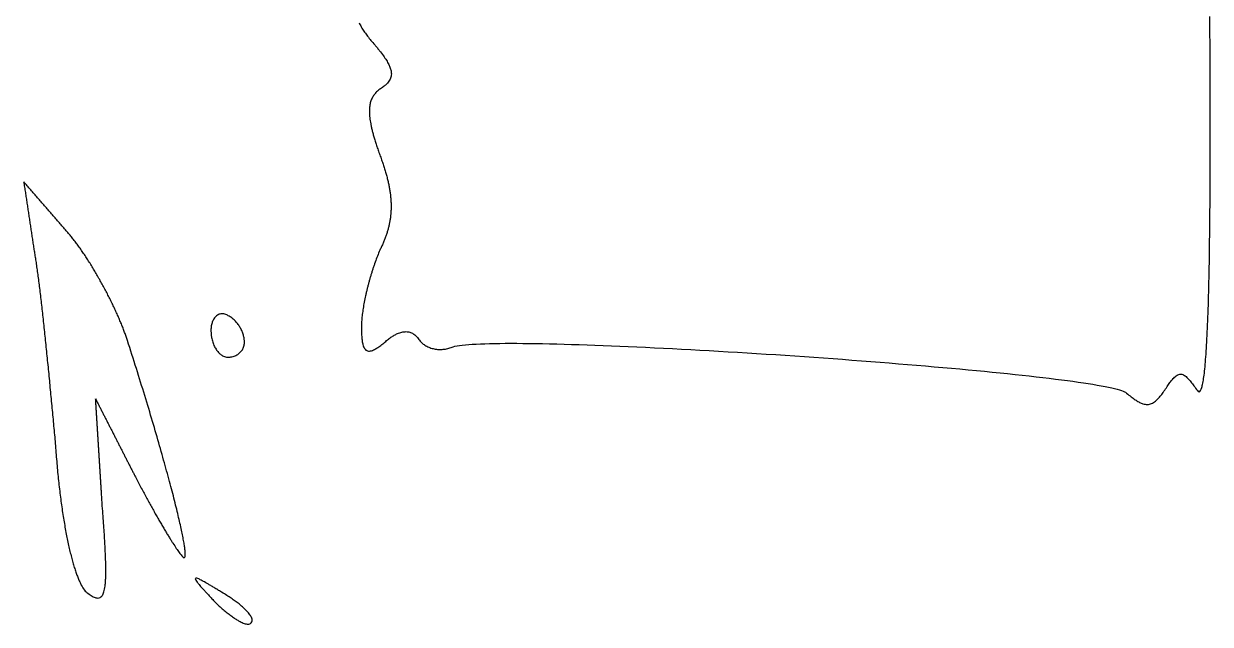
# Model space of a CAD drawing. Header units: metres. Extents: x 11 to 1970, y 60 to 2209.
# Drawn here: x 1258 to 1968, y 1490 to 1849 of the extents above; entities that cross this region are included whole.
import ezdxf

# ---------------------------------------------------------------- set-up
doc = ezdxf.new("R2010")
doc.units = ezdxf.units.M

msp = doc.modelspace()

# ---------------------------------------------------------------- linework, layer by layer
msp.add_lwpolyline([(1458.591795, 1849.960091), (1458.906065, 1849.364217), (1459.234375, 1848.763375), (1459.576485, 1848.158093), (1459.932155, 1847.548899), (1460.301145, 1846.936321), (1460.683215, 1846.320887), (1461.078125, 1845.703125), (1461.485635, 1845.083563), (1461.905505, 1844.462729), (1462.337495, 1843.841151), (1462.781365, 1843.219357), (1463.236875, 1842.597875), (1463.703785, 1841.977233), (1464.181855, 1841.357959), (1464.670845, 1840.740581), (1465.170515, 1840.125627), (1465.680625, 1839.513625), (1466.200935, 1838.905103), (1466.731205, 1838.300589), (1467.386402, 1837.552691), (1467.765616, 1837.110728), (1468.137654, 1836.674057), (1468.502528, 1836.242624), (1468.86025, 1835.816375), (1469.210832, 1835.395256), (1469.554286, 1834.979213), (1469.890624, 1834.568192), (1470.219858, 1834.162139), (1470.542, 1833.761), (1470.857062, 1833.364721), (1471.465994, 1832.586527), (1472.04675, 1831.827125), (1472.599426, 1831.086083), (1473.124118, 1830.362969), (1473.620922, 1829.657351), (1474.089934, 1828.968797), (1474.53125, 1828.296875), (1474.944966, 1827.641153), (1475.331178, 1827.001199), (1475.689982, 1826.376581), (1476.021474, 1825.766867), (1476.32575, 1825.171625), (1476.602906, 1824.590423), (1476.853038, 1824.022829), (1477.076242, 1823.468411), (1477.272614, 1822.926737), (1477.44225, 1822.397375), (1477.585246, 1821.879893), (1477.701698, 1821.373859), (1477.791702, 1820.878841), (1477.877328, 1820.156024), (1477.903986, 1819.455563), (1477.872, 1818.776), (1477.781694, 1818.115877), (1477.633392, 1817.473736), (1477.427418, 1816.848119), (1477.164096, 1816.237568), (1476.84375, 1815.640625), (1476.466704, 1815.055832), (1476.033282, 1814.481731), (1475.543808, 1813.916864), (1475.186512, 1813.544696), (1474.804544, 1813.175552), (1474.398, 1812.809), (1473.966976, 1812.444608), (1473.511568, 1812.081944), (1473.031872, 1811.720576), (1472.527984, 1811.360072), (1472, 1811), (1471.469616, 1810.636296), (1470.958528, 1810.264768), (1470.466832, 1809.884792), (1469.994624, 1809.495744), (1469.542, 1809.097), (1469.109056, 1808.687936), (1468.695888, 1808.267928), (1468.302592, 1807.836352), (1467.929264, 1807.392584), (1467.576, 1806.936), (1467.242896, 1806.465976), (1466.930048, 1805.981888), (1466.637552, 1805.483112), (1466.365504, 1804.969024), (1466.114, 1804.439), (1465.883136, 1803.892416), (1465.673008, 1803.328648), (1465.483712, 1802.747072), (1465.315344, 1802.147064), (1465.168, 1801.528), (1465.041776, 1800.889256), (1464.936768, 1800.230208), (1464.853072, 1799.550232), (1464.790784, 1798.848704), (1464.75, 1798.125), (1464.730816, 1797.378496), (1464.733328, 1796.608568), (1464.757632, 1795.814592), (1464.803824, 1794.995944), (1464.872, 1794.152), (1464.962256, 1793.282136), (1465.074688, 1792.385728), (1465.209392, 1791.462152), (1465.366464, 1790.510784), (1465.546, 1789.531), (1465.644222, 1789.030257), (1465.748096, 1788.522176), (1465.857634, 1788.006679), (1465.972848, 1787.483688), (1466.09375, 1786.953125), (1466.220352, 1786.414912), (1466.352666, 1785.868971), (1466.490704, 1785.315224), (1466.634478, 1784.753593), (1466.784, 1784.184), (1466.939282, 1783.606367), (1467.100336, 1783.020616), (1467.267174, 1782.426669), (1467.439808, 1781.824448), (1467.61825, 1781.213875), (1467.802512, 1780.594872), (1467.992606, 1779.967361), (1468.188544, 1779.331264), (1468.390338, 1778.686503), (1468.598, 1778.033), (1468.811542, 1777.370677), (1469.030976, 1776.699456), (1469.256314, 1776.019259), (1469.487568, 1775.330008), (1469.72475, 1774.631625), (1469.967872, 1773.924032), (1470.216946, 1773.207151), (1470.471984, 1772.480904), (1470.732998, 1771.745213), (1471, 1771), (1471.2673, 1770.282688), (1471.5292, 1769.570704), (1471.7857, 1768.863976), (1472.0368, 1768.162432), (1472.2825, 1767.466), (1472.5228, 1766.774608), (1472.7577, 1766.088184), (1472.9872, 1765.406656), (1473.2113, 1764.729952), (1473.43, 1764.058), (1473.6433, 1763.390728), (1473.8512, 1762.728064), (1474.0537, 1762.069936), (1474.2508, 1761.416272), (1474.4425, 1760.767), (1474.6288, 1760.122048), (1474.8097, 1759.481344), (1474.9852, 1758.844816), (1475.1553, 1758.212392), (1475.32, 1757.584), (1475.4793, 1756.959568), (1475.6332, 1756.339024), (1475.7817, 1755.722296), (1475.9248, 1755.109312), (1476.0625, 1754.5), (1476.1948, 1753.894288), (1476.3217, 1753.292104), (1476.4432, 1752.693376), (1476.5593, 1752.098032), (1476.67, 1751.506), (1476.7753, 1750.917208), (1476.8752, 1750.331584), (1476.9697, 1749.749056), (1477.0588, 1749.169552), (1477.1425, 1748.593), (1477.2208, 1748.019328), (1477.2937, 1747.448464), (1477.3612, 1746.880336), (1477.4233, 1746.314872), (1477.48, 1745.752), (1477.5313, 1745.191648), (1477.5772, 1744.633744), (1477.6177, 1744.078216), (1477.6528, 1743.524992), (1477.6825, 1742.974), (1477.7068, 1742.425168), (1477.7257, 1741.878424), (1477.7392, 1741.333696), (1477.7473, 1740.790912), (1477.75, 1740.25), (1477.7473, 1739.710888), (1477.7392, 1739.173504), (1477.7257, 1738.637776), (1477.7068, 1738.103632), (1477.6825, 1737.571), (1477.6528, 1737.039808), (1477.6177, 1736.509984), (1477.5772, 1735.981456), (1477.5313, 1735.454152), (1477.48, 1734.928), (1477.4233, 1734.402928), (1477.3612, 1733.878864), (1477.2937, 1733.355736), (1477.2208, 1732.833472), (1477.1425, 1732.312), (1477.0588, 1731.791248), (1476.9697, 1731.271144), (1476.8752, 1730.751616), (1476.7753, 1730.232592), (1476.67, 1729.714), (1476.5593, 1729.195768), (1476.4432, 1728.677824), (1476.3217, 1728.160096), (1476.1948, 1727.642512), (1476.0625, 1727.125), (1475.9248, 1726.607488), (1475.7817, 1726.089904), (1475.6332, 1725.572176), (1475.4793, 1725.054232), (1475.32, 1724.536), (1475.1553, 1724.017408), (1474.9852, 1723.498384), (1474.8097, 1722.978856), (1474.6288, 1722.458752), (1474.4425, 1721.938), (1474.2508, 1721.416528), (1474.0537, 1720.894264), (1473.8512, 1720.371136), (1473.6433, 1719.847072), (1473.43, 1719.322), (1473.2113, 1718.795848), (1472.9872, 1718.268544), (1472.7577, 1717.740016), (1472.5228, 1717.210192), (1472.2825, 1716.679), (1472.0368, 1716.146368), (1471.7857, 1715.612224), (1471.5292, 1715.076496), (1471.2673, 1714.539112), (1471, 1714), (1470.641232, 1713.152912), (1470.285056, 1712.292096), (1469.931664, 1711.418224), (1469.581248, 1710.531968), (1469.234, 1709.634), (1468.890112, 1708.724992), (1468.549776, 1707.805616), (1468.213184, 1706.876544), (1467.880528, 1705.938448), (1467.715736, 1705.466226), (1467.552, 1704.992), (1467.389344, 1704.515854), (1467.227792, 1704.037872), (1467.067368, 1703.558138), (1466.908096, 1703.076736), (1466.75, 1702.59375), (1466.593104, 1702.109264), (1466.437432, 1701.623362), (1466.283008, 1701.136128), (1466.129856, 1700.647646), (1465.978, 1700.158), (1465.827464, 1699.667274), (1465.678272, 1699.175552), (1465.530448, 1698.682918), (1465.384016, 1698.189456), (1465.239, 1697.69525), (1465.095424, 1697.200384), (1464.953312, 1696.704942), (1464.812688, 1696.209008), (1464.673576, 1695.712666), (1464.536, 1695.216), (1464.399984, 1694.719094), (1464.265552, 1694.222032), (1464.132728, 1693.724898), (1464.001536, 1693.227776), (1463.872, 1692.73075), (1463.744144, 1692.233904), (1463.617992, 1691.737322), (1463.493568, 1691.241088), (1463.370896, 1690.745286), (1463.25, 1690.25), (1463.130904, 1689.755314), (1463.013632, 1689.261312), (1462.898208, 1688.768078), (1462.784656, 1688.275696), (1462.673, 1687.78425), (1462.563264, 1687.293824), (1462.455472, 1686.804502), (1462.245816, 1685.829506), (1462.044224, 1684.859934), (1461.850888, 1683.896458), (1461.666, 1682.93975), (1461.489752, 1681.990482), (1461.322336, 1681.049326), (1461.163944, 1680.116954), (1461.014768, 1679.194038), (1460.875, 1678.28125), (1460.744832, 1677.379262), (1460.624456, 1676.488746), (1460.514064, 1675.610374), (1460.413848, 1674.744818), (1460.324, 1673.89275), (1460.244712, 1673.054842), (1460.176176, 1672.231766), (1460.118584, 1671.424194), (1460.072128, 1670.632798), (1460.037, 1669.85825), (1460.013392, 1669.101222), (1460.001496, 1668.362386), (1460.000905, 1667.524197), (1460.008235, 1666.597719), (1460.023125, 1665.704625), (1460.045815, 1664.844771), (1460.076545, 1664.018013), (1460.115555, 1663.224207), (1460.163085, 1662.463209), (1460.219375, 1661.734875), (1460.284665, 1661.039061), (1460.359195, 1660.375623), (1460.443205, 1659.744417), (1460.536935, 1659.145299), (1460.640625, 1658.578125), (1460.754515, 1658.042751), (1460.878845, 1657.539033), (1461.08544, 1656.842496), (1461.316875, 1656.216375), (1461.57396, 1655.660184), (1461.857505, 1655.173437), (1462.16832, 1654.755648), (1462.62656, 1654.305024), (1463.13664, 1653.974976), (1463.70048, 1653.764352), (1464.32, 1653.672), (1464.822335, 1653.679659), (1465.35788, 1653.752712), (1465.927445, 1653.890673), (1466.53184, 1654.093056), (1467.171875, 1654.359375), (1467.84836, 1654.689144), (1468.32, 1654.944), (1468.80844, 1655.226696), (1469.31392, 1655.537088), (1469.83668, 1655.875032), (1470.37696, 1656.240384), (1470.935, 1656.633), (1471.51104, 1657.052736), (1472.10532, 1657.499448), (1472.71808, 1657.972992), (1473.34956, 1658.473224), (1474, 1659), (1474.537592, 1659.470416), (1475.070336, 1659.921728), (1475.598184, 1660.354032), (1476.121088, 1660.767424), (1476.639, 1661.162), (1477.151872, 1661.537856), (1477.659656, 1661.895088), (1478.162304, 1662.233792), (1478.659768, 1662.554064), (1479.152, 1662.856), (1479.638952, 1663.139696), (1480.120576, 1663.405248), (1480.596824, 1663.652752), (1481.067648, 1663.882304), (1481.533, 1664.094), (1482.220663, 1664.378274), (1482.895744, 1664.622912), (1483.558081, 1664.828238), (1484.207512, 1664.994576), (1484.843875, 1665.12225), (1485.467008, 1665.211584), (1486.076749, 1665.262902), (1486.672936, 1665.276528), (1487.255407, 1665.252786), (1487.824, 1665.192), (1488.378553, 1665.094494), (1488.918904, 1664.960592), (1489.444891, 1664.790618), (1489.956352, 1664.584896), (1490.453125, 1664.34375), (1490.935048, 1664.067504), (1491.401959, 1663.756482), (1491.853696, 1663.411008), (1492.290097, 1663.031406), (1492.711, 1662.618), (1493.116243, 1662.171114), (1493.505664, 1661.691072), (1493.879101, 1661.178198), (1494.245944, 1660.644808), (1494.636625, 1660.130125), (1495.052416, 1659.637312), (1495.492183, 1659.166531), (1495.954792, 1658.717944), (1496.439109, 1658.291713), (1496.944, 1657.888), (1497.468331, 1657.506967), (1498.010968, 1657.148776), (1498.570777, 1656.813589), (1499.146624, 1656.501568), (1499.737375, 1656.212875), (1500.341896, 1655.947672), (1500.959053, 1655.706121), (1501.587712, 1655.488384), (1502.226739, 1655.294623), (1502.875, 1655.125), (1503.531361, 1654.979677), (1504.194688, 1654.858816), (1504.863847, 1654.762579), (1505.537704, 1654.691128), (1506.215125, 1654.644625), (1506.894976, 1654.623232), (1507.576123, 1654.627111), (1508.257432, 1654.656424), (1508.937769, 1654.711333), (1509.616, 1654.792), (1510.290991, 1654.898587), (1510.961608, 1655.031256), (1511.626717, 1655.190169), (1512.285184, 1655.375488), (1512.935875, 1655.587375), (1513.577656, 1655.825992), (1514.87982, 1656.289548), (1515.95656, 1656.558384), (1517.22614, 1656.806796), (1518.68448, 1657.035072), (1520.3275, 1657.2435), (1522.15112, 1657.432368), (1524.15126, 1657.601964), (1526.32384, 1657.752576), (1528.66478, 1657.884492), (1531.17, 1657.998), (1533.83542, 1658.093388), (1536.65696, 1658.170944), (1539.63054, 1658.230956), (1542.75208, 1658.273712), (1546.0175, 1658.2995), (1549.42272, 1658.308608), (1552.96366, 1658.301324), (1556.63624, 1658.277936), (1560.43638, 1658.238732), (1564.36, 1658.184), (1568.40302, 1658.114028), (1572.56136, 1658.029104), (1576.83094, 1657.929516), (1581.20768, 1657.815552), (1585.6875, 1657.6875), (1590.26632, 1657.545648), (1594.94006, 1657.390284), (1599.70464, 1657.221696), (1604.55598, 1657.040172), (1609.49, 1656.846), (1614.50262, 1656.639468), (1619.58976, 1656.420864), (1624.74734, 1656.190476), (1629.97128, 1655.948592), (1635.2575, 1655.6955), (1640.60192, 1655.431488), (1646.00046, 1655.156844), (1651.44904, 1654.871856), (1656.94358, 1654.576812), (1662.48, 1654.272), (1668.05422, 1653.957708), (1673.66216, 1653.634224), (1679.29974, 1653.301836), (1684.96288, 1652.960832), (1690.6475, 1652.6115), (1696.34952, 1652.254128), (1702.06486, 1651.889004), (1707.78944, 1651.516416), (1713.51918, 1651.136652), (1719.25, 1650.75), (1724.97782, 1650.356748), (1730.69856, 1649.957184), (1736.40814, 1649.551596), (1742.10248, 1649.140272), (1747.7775, 1648.7235), (1753.42912, 1648.301568), (1759.05326, 1647.874764), (1764.64584, 1647.443376), (1770.20278, 1647.007692), (1775.72, 1646.568), (1781.19342, 1646.124588), (1786.61896, 1645.677744), (1791.99254, 1645.227756), (1797.31008, 1644.774912), (1802.5675, 1644.3195), (1807.76072, 1643.861808), (1812.88566, 1643.402124), (1817.93824, 1642.940736), (1822.91438, 1642.477932), (1827.81, 1642.014), (1832.62102, 1641.549228), (1837.34336, 1641.083904), (1841.97294, 1640.618316), (1846.50568, 1640.152752), (1850.9375, 1639.6875), (1855.26432, 1639.222848), (1859.48206, 1638.759084), (1863.58664, 1638.296496), (1867.57398, 1637.835372), (1871.44, 1637.376), (1875.18062, 1636.918668), (1878.79176, 1636.463664), (1882.26934, 1636.011276), (1885.60928, 1635.561792), (1888.8075, 1635.1155), (1891.85992, 1634.672688), (1894.76246, 1634.233644), (1897.51104, 1633.798656), (1900.10158, 1633.368012), (1902.53, 1632.942), (1904.79222, 1632.520908), (1906.88416, 1632.105024), (1908.80174, 1631.694636), (1910.54088, 1631.290032), (1912.0975, 1630.8915), (1913.46752, 1630.499328), (1914.64686, 1630.113804), (1915.63144, 1629.735216), (1916.41718, 1629.363852), (1917, 1629), (1917.710496, 1628.412016), (1918.402368, 1627.848128), (1919.076192, 1627.308432), (1919.732544, 1626.793024), (1920.372, 1626.302), (1920.995136, 1625.835456), (1921.602528, 1625.393488), (1922.194752, 1624.976192), (1922.772384, 1624.583664), (1923.336, 1624.216), (1923.886176, 1623.873296), (1924.423488, 1623.555648), (1924.948512, 1623.263152), (1925.461824, 1622.995904), (1925.964, 1622.754), (1926.455616, 1622.537536), (1926.937248, 1622.346608), (1927.409472, 1622.181312), (1928.101428, 1621.981638), (1928.775456, 1621.840176), (1929.4335, 1621.75725), (1930.077504, 1621.733184), (1930.709412, 1621.768302), (1931.331168, 1621.862928), (1931.944716, 1622.017386), (1932.552, 1622.232), (1933.154964, 1622.507094), (1933.755552, 1622.842992), (1934.355708, 1623.240018), (1934.957376, 1623.698496), (1935.360288, 1624.038448), (1935.765312, 1624.405952), (1936.173024, 1624.801104), (1936.584, 1625.224), (1936.998816, 1625.674736), (1937.418048, 1626.153408), (1937.842272, 1626.660112), (1938.272064, 1627.194944), (1938.708, 1627.758), (1939.150656, 1628.349376), (1939.600608, 1628.969168), (1940.058432, 1629.617472), (1940.524704, 1630.294384), (1941, 1631), (1941.472904, 1631.705592), (1941.932032, 1632.382336), (1942.378008, 1633.030184), (1942.811456, 1633.649088), (1943.233, 1634.239), (1943.643264, 1634.799872), (1944.042872, 1635.331656), (1944.432448, 1635.834304), (1944.812616, 1636.307768), (1945.184, 1636.752), (1945.547224, 1637.166952), (1945.902912, 1637.552576), (1946.423679, 1638.075917), (1946.931, 1638.533), (1947.426981, 1638.923663), (1947.913728, 1639.247744), (1948.393347, 1639.505081), (1948.867944, 1639.695512), (1949.496568, 1639.845064), (1950.125, 1639.875), (1950.758232, 1639.784936), (1951.239309, 1639.638407), (1951.728, 1639.424), (1952.226411, 1639.141553), (1952.736648, 1638.790904), (1953.260817, 1638.371891), (1953.801024, 1637.884352), (1954.171112, 1637.521176), (1954.549888, 1637.127424), (1954.937976, 1636.703048), (1955.336, 1636.248), (1955.744584, 1635.762232), (1956.164352, 1635.245696), (1956.595928, 1634.698344), (1957.039936, 1634.120128), (1957.497, 1633.511), (1957.967744, 1632.870912), (1958.452792, 1632.199816), (1958.952768, 1631.497664), (1959.468296, 1630.764408), (1960, 1630), (1960.414008, 1629.522432), (1961.012625, 1629.2655), (1961.584512, 1629.560448), (1961.951, 1630.064), (1962.305728, 1630.813312), (1962.648744, 1631.808576), (1962.815875, 1632.3985), (1962.980096, 1633.049984), (1963.141413, 1633.763052), (1963.299832, 1634.537728), (1963.455359, 1635.374036), (1963.608, 1636.272), (1963.757761, 1637.231644), (1963.904648, 1638.252992), (1964.048667, 1639.336068), (1964.189824, 1640.480896), (1964.328125, 1641.6875), (1964.463576, 1642.955904), (1964.596183, 1644.286132), (1964.725952, 1645.678208), (1964.852889, 1647.132156), (1964.977, 1648.648), (1965.098291, 1650.225764), (1965.216768, 1651.865472), (1965.332437, 1653.567148), (1965.445304, 1655.330816), (1965.555375, 1657.1565), (1965.662656, 1659.044224), (1965.767153, 1660.994012), (1965.868872, 1663.005888), (1965.967819, 1665.079876), (1966.064, 1667.216), (1966.157421, 1669.414284), (1966.248088, 1671.674752), (1966.336007, 1673.997428), (1966.421184, 1676.382336), (1966.503625, 1678.8295), (1966.583336, 1681.338944), (1966.660323, 1683.910692), (1966.734592, 1686.544768), (1966.806149, 1689.241196), (1966.875, 1692), (1966.941151, 1694.821204), (1967.004608, 1697.704832), (1967.065377, 1700.650908), (1967.123464, 1703.659456), (1967.178875, 1706.7305), (1967.231616, 1709.864064), (1967.281693, 1713.060172), (1967.329112, 1716.318848), (1967.373879, 1719.640116), (1967.416, 1723.024), (1967.455481, 1726.470524), (1967.492328, 1729.979712), (1967.526547, 1733.551588), (1967.558144, 1737.186176), (1967.587125, 1740.8835), (1967.613496, 1744.643584), (1967.637263, 1748.466452), (1967.658432, 1752.352128), (1967.677009, 1756.300636), (1967.693, 1760.312), (1967.706411, 1764.386244), (1967.717248, 1768.523392), (1967.725517, 1772.723468), (1967.731224, 1776.986496), (1967.734375, 1781.3125), (1967.734976, 1785.701504), (1967.733033, 1790.153532), (1967.728552, 1794.668608), (1967.721539, 1799.246756), (1967.712, 1803.888), (1967.699941, 1808.592364), (1967.685368, 1813.359872), (1967.668287, 1818.190548), (1967.648704, 1823.084416), (1967.626625, 1828.0415), (1967.602056, 1833.061824), (1967.575003, 1838.145412), (1967.545472, 1843.292288), (1967.513469, 1848.502476), (1967.479, 1853.776)])
for points in [[(1264, 1715), (1264.120298, 1714.330741), (1264.241184, 1713.643128), (1264.362646, 1712.937407), (1264.484672, 1712.213824), (1264.60725, 1711.472625), (1264.730368, 1710.714056), (1264.854014, 1709.938363), (1264.978176, 1709.145792), (1265.102842, 1708.336589), (1265.228, 1707.511), (1265.353638, 1706.669271), (1265.479744, 1705.811648), (1265.606306, 1704.938377), (1265.733312, 1704.049704), (1265.86075, 1703.145875), (1265.988608, 1702.227136), (1266.116874, 1701.293733), (1266.245536, 1700.345912), (1266.374582, 1699.383919), (1266.504, 1698.408), (1266.633778, 1697.418401), (1266.763904, 1696.415368), (1266.894366, 1695.399147), (1267.025152, 1694.369984), (1267.15625, 1693.328125), (1267.287648, 1692.273816), (1267.419334, 1691.207303), (1267.551296, 1690.128832), (1267.683522, 1689.038649), (1267.816, 1687.937), (1267.948718, 1686.824131), (1268.081664, 1685.700288), (1268.214826, 1684.565717), (1268.348192, 1683.420664), (1268.48175, 1682.265375), (1268.615488, 1681.100096), (1268.749394, 1679.925073), (1268.883456, 1678.740552), (1269.017662, 1677.546779), (1269.152, 1676.344), (1269.286458, 1675.132461), (1269.421024, 1673.912408), (1269.555686, 1672.684087), (1269.690432, 1671.447744), (1269.82525, 1670.203625), (1269.960128, 1668.951976), (1270.095054, 1667.693043), (1270.230016, 1666.427072), (1270.365002, 1665.154309), (1270.5, 1663.875), (1270.634998, 1662.589391), (1270.769984, 1661.297728), (1270.904946, 1660.000257), (1271.039872, 1658.697224), (1271.17475, 1657.388875), (1271.309568, 1656.075456), (1271.444314, 1654.757213), (1271.578976, 1653.434392), (1271.713542, 1652.107239), (1271.848, 1650.776), (1271.982338, 1649.440921), (1272.116544, 1648.102248), (1272.250606, 1646.760227), (1272.384512, 1645.415104), (1272.51825, 1644.067125), (1272.651808, 1642.716536), (1272.785174, 1641.363583), (1272.918336, 1640.008512), (1273.051282, 1638.651569), (1273.184, 1637.293), (1273.316478, 1635.933051), (1273.448704, 1634.571968), (1273.580666, 1633.209997), (1273.712352, 1631.847384), (1273.84375, 1630.484375), (1273.974848, 1629.121216), (1274.105634, 1627.758153), (1274.236096, 1626.395432), (1274.366222, 1625.033299), (1274.496, 1623.672), (1274.625418, 1622.311781), (1274.754464, 1620.952888), (1274.883126, 1619.595567), (1275.011392, 1618.240064), (1275.13925, 1616.886625), (1275.266688, 1615.535496), (1275.393694, 1614.186923), (1275.520256, 1612.841152), (1275.646362, 1611.498429), (1275.772, 1610.159), (1275.897158, 1608.823111), (1276.021824, 1607.491008), (1276.145986, 1606.162937), (1276.269632, 1604.839144), (1276.39275, 1603.519875), (1276.515328, 1602.205376), (1276.637354, 1600.895893), (1276.758816, 1599.591672), (1276.879702, 1598.292959), (1277, 1597), (1277.091495, 1595.652423), (1277.18596, 1594.309784), (1277.283365, 1592.972221), (1277.38368, 1591.639872), (1277.486875, 1590.312875), (1277.59292, 1588.991368), (1277.701785, 1587.675489), (1277.81344, 1586.365376), (1277.927855, 1585.061167), (1278.045, 1583.763), (1278.164845, 1582.471013), (1278.28736, 1581.185344), (1278.412515, 1579.906131), (1278.54028, 1578.633512), (1278.670625, 1577.367625), (1278.80352, 1576.108608), (1278.938935, 1574.856599), (1279.07684, 1573.611736), (1279.217205, 1572.374157), (1279.36, 1571.144), (1279.505195, 1569.921403), (1279.65276, 1568.706504), (1279.802665, 1567.499441), (1279.95488, 1566.300352), (1280.109375, 1565.109375), (1280.26612, 1563.926648), (1280.425085, 1562.752309), (1280.58624, 1561.586496), (1280.749555, 1560.429347), (1280.915, 1559.281), (1281.082545, 1558.141593), (1281.25216, 1557.011264), (1281.423815, 1555.890151), (1281.59748, 1554.778392), (1281.773125, 1553.676125), (1281.95072, 1552.583488), (1282.130235, 1551.500619), (1282.31164, 1550.427656), (1282.494905, 1549.364737), (1282.68, 1548.312), (1282.866895, 1547.269583), (1283.05556, 1546.237624), (1283.245965, 1545.216261), (1283.43808, 1544.205632), (1283.631875, 1543.205875), (1283.82732, 1542.217128), (1284.024385, 1541.239529), (1284.22304, 1540.273216), (1284.423255, 1539.318327), (1284.625, 1538.375), (1284.828245, 1537.443373), (1285.03296, 1536.523584), (1285.239115, 1535.615771), (1285.44668, 1534.720072), (1285.655625, 1533.836625), (1285.86592, 1532.965568), (1286.077535, 1532.107039), (1286.29044, 1531.261176), (1286.504605, 1530.428117), (1286.72, 1529.608), (1286.936595, 1528.800963), (1287.15436, 1528.007144), (1287.373265, 1527.226681), (1287.59328, 1526.459712), (1287.814375, 1525.706375), (1288.03652, 1524.966808), (1288.259685, 1524.241149), (1288.48384, 1523.529536), (1288.708955, 1522.832107), (1288.935, 1522.149), (1289.161945, 1521.480353), (1289.38976, 1520.826304), (1289.618415, 1520.186991), (1289.84788, 1519.562552), (1290.078125, 1518.953125), (1290.30912, 1518.358848), (1290.540835, 1517.779859), (1290.77324, 1517.216296), (1291.006305, 1516.668297), (1291.24, 1516.136), (1291.474295, 1515.619543), (1291.70916, 1515.119064), (1291.944565, 1514.634701), (1292.18048, 1514.166592), (1292.416875, 1513.714875), (1292.890985, 1512.861169), (1293.366655, 1512.074687), (1293.843645, 1511.356533), (1294.321715, 1510.707811), (1294.800625, 1510.129625), (1295.280135, 1509.623079), (1295.760005, 1509.189277), (1296.356706, 1508.735425), (1297.050462, 1508.239275), (1297.71825, 1507.788125), (1298.360358, 1507.383175), (1298.977074, 1507.025625), (1299.568686, 1506.716675), (1300.135482, 1506.457525), (1300.67775, 1506.249375), (1301.195778, 1506.093425), (1301.689854, 1505.990875), (1302.386688, 1505.9398), (1303.03125, 1506.015625), (1303.624512, 1506.2224), (1304.167446, 1506.564175), (1304.661024, 1507.045), (1304.963136, 1507.4448), (1305.244032, 1507.9094), (1305.504, 1508.44), (1305.743328, 1509.0378), (1305.962304, 1509.704), (1306.161216, 1510.4398), (1306.340352, 1511.2464), (1306.5, 1512.125), (1306.640448, 1513.0768), (1306.703562, 1513.580525), (1306.761984, 1514.103), (1306.81575, 1514.644375), (1306.864896, 1515.2048), (1306.909458, 1515.784425), (1306.949472, 1516.3834), (1306.984974, 1517.001875), (1307.016, 1517.64), (1307.042586, 1518.297925), (1307.064768, 1518.9758), (1307.082582, 1519.673775), (1307.096064, 1520.392), (1307.10525, 1521.130625), (1307.110176, 1521.8898), (1307.110878, 1522.669675), (1307.107392, 1523.4704), (1307.099754, 1524.292125), (1307.088, 1525.135), (1307.072166, 1525.999175), (1307.052288, 1526.8848), (1307.028402, 1527.792025), (1307.000544, 1528.721), (1306.96875, 1529.671875), (1306.933056, 1530.6448), (1306.893498, 1531.639925), (1306.850112, 1532.6574), (1306.802934, 1533.697375), (1306.752, 1534.76), (1306.697346, 1535.845425), (1306.639008, 1536.9538), (1306.577022, 1538.085275), (1306.511424, 1539.24), (1306.44225, 1540.418125), (1306.369536, 1541.6198), (1306.293318, 1542.845175), (1306.213632, 1544.0944), (1306.130514, 1545.367625), (1306.044, 1546.665), (1305.954126, 1547.986675), (1305.860928, 1549.3328), (1305.764442, 1550.703525), (1305.664704, 1552.099), (1305.56175, 1553.519375), (1305.455616, 1554.9648), (1305.346338, 1556.435425), (1305.233952, 1557.9314), (1305.118494, 1559.452875), (1305, 1561), (1304.96, 1561.64), (1304.92, 1562.28), (1304.88, 1562.92), (1304.84, 1563.56), (1304.8, 1564.2), (1304.76, 1564.84), (1304.72, 1565.48), (1304.68, 1566.12), (1304.64, 1566.76), (1304.6, 1567.4), (1304.56, 1568.04), (1304.52, 1568.68), (1304.48, 1569.32), (1304.44, 1569.96), (1304.4, 1570.6), (1304.36, 1571.24), (1304.32, 1571.88), (1304.28, 1572.52), (1304.24, 1573.16), (1304.2, 1573.8), (1304.16, 1574.44), (1304.12, 1575.08), (1304.08, 1575.72), (1304.04, 1576.36), (1304, 1577), (1303.96, 1577.64), (1303.92, 1578.28), (1303.88, 1578.92), (1303.84, 1579.56), (1303.8, 1580.2), (1303.76, 1580.84), (1303.72, 1581.48), (1303.68, 1582.12), (1303.64, 1582.76), (1303.6, 1583.4), (1303.56, 1584.04), (1303.52, 1584.68), (1303.48, 1585.32), (1303.44, 1585.96), (1303.4, 1586.6), (1303.36, 1587.24), (1303.32, 1587.88), (1303.28, 1588.52), (1303.24, 1589.16), (1303.2, 1589.8), (1303.16, 1590.44), (1303.12, 1591.08), (1303.08, 1591.72), (1303.04, 1592.36), (1303, 1593), (1302.96, 1593.64), (1302.92, 1594.28), (1302.88, 1594.92), (1302.84, 1595.56), (1302.8, 1596.2), (1302.76, 1596.84), (1302.72, 1597.48), (1302.68, 1598.12), (1302.64, 1598.76), (1302.6, 1599.4), (1302.56, 1600.04), (1302.52, 1600.68), (1302.48, 1601.32), (1302.44, 1601.96), (1302.4, 1602.6), (1302.36, 1603.24), (1302.32, 1603.88), (1302.28, 1604.52), (1302.24, 1605.16), (1302.2, 1605.8), (1302.16, 1606.44), (1302.12, 1607.08), (1302.08, 1607.72), (1302.04, 1608.36), (1302, 1609), (1301.96, 1609.64), (1301.92, 1610.28), (1301.88, 1610.92), (1301.84, 1611.56), (1301.8, 1612.2), (1301.76, 1612.84), (1301.72, 1613.48), (1301.68, 1614.12), (1301.64, 1614.76), (1301.6, 1615.4), (1301.56, 1616.04), (1301.52, 1616.68), (1301.48, 1617.32), (1301.44, 1617.96), (1301.4, 1618.6), (1301.36, 1619.24), (1301.32, 1619.88), (1301.28, 1620.52), (1301.24, 1621.16), (1301.2, 1621.8), (1301.16, 1622.44), (1301.12, 1623.08), (1301.08, 1623.72), (1301.04, 1624.36), (1301, 1625), (1301.24, 1624.53), (1301.48, 1624.06), (1301.72, 1623.59), (1301.96, 1623.12), (1302.2, 1622.65), (1302.44, 1622.18), (1302.68, 1621.71), (1302.92, 1621.24), (1303.16, 1620.77), (1303.4, 1620.3), (1303.64, 1619.83), (1303.88, 1619.36), (1304.12, 1618.89), (1304.36, 1618.42), (1304.6, 1617.95), (1304.84, 1617.48), (1305.08, 1617.01), (1305.32, 1616.54), (1305.56, 1616.07), (1305.8, 1615.6), (1306.04, 1615.13), (1306.28, 1614.66), (1306.52, 1614.19), (1306.76, 1613.72), (1307, 1613.25), (1307.24, 1612.78), (1307.48, 1612.31), (1307.72, 1611.84), (1307.96, 1611.37), (1308.2, 1610.9), (1308.44, 1610.43), (1308.68, 1609.96), (1308.92, 1609.49), (1309.16, 1609.02), (1309.4, 1608.55), (1309.64, 1608.08), (1309.88, 1607.61), (1310.12, 1607.14), (1310.36, 1606.67), (1310.6, 1606.2), (1310.84, 1605.73), (1311.08, 1605.26), (1311.32, 1604.79), (1311.56, 1604.32), (1311.8, 1603.85), (1312.04, 1603.38), (1312.28, 1602.91), (1312.52, 1602.44), (1312.76, 1601.97), (1313, 1601.5), (1313.24, 1601.03), (1313.48, 1600.56), (1313.72, 1600.09), (1313.96, 1599.62), (1314.2, 1599.15), (1314.44, 1598.68), (1314.68, 1598.21), (1314.92, 1597.74), (1315.16, 1597.27), (1315.4, 1596.8), (1315.64, 1596.33), (1315.88, 1595.86), (1316.12, 1595.39), (1316.36, 1594.92), (1316.6, 1594.45), (1316.84, 1593.98), (1317.08, 1593.51), (1317.32, 1593.04), (1317.56, 1592.57), (1317.8, 1592.1), (1318.04, 1591.63), (1318.28, 1591.16), (1318.52, 1590.69), (1318.76, 1590.22), (1319, 1589.75), (1319.24, 1589.28), (1319.48, 1588.81), (1319.72, 1588.34), (1319.96, 1587.87), (1320.2, 1587.4), (1320.44, 1586.93), (1320.68, 1586.46), (1320.92, 1585.99), (1321.16, 1585.52), (1321.4, 1585.05), (1321.64, 1584.58), (1321.88, 1584.11), (1322.12, 1583.64), (1322.36, 1583.17), (1322.6, 1582.7), (1322.84, 1582.23), (1323.08, 1581.76), (1323.32, 1581.29), (1323.56, 1580.82), (1323.8, 1580.35), (1324.04, 1579.88), (1324.28, 1579.41), (1324.52, 1578.94), (1324.76, 1578.47), (1325, 1578), (1325.41969, 1577.191815), (1325.83872, 1576.38732), (1326.25703, 1575.586605), (1326.67456, 1574.78976), (1327.09125, 1573.996875), (1327.50704, 1573.20804), (1327.92187, 1572.423345), (1328.33568, 1571.64288), (1328.74841, 1570.866735), (1329.16, 1570.095), (1329.57039, 1569.327765), (1329.97952, 1568.56512), (1330.38733, 1567.807155), (1330.79376, 1567.05396), (1331.19875, 1566.305625), (1331.60224, 1565.56224), (1332.00417, 1564.823895), (1332.40448, 1564.09068), (1332.80311, 1563.362685), (1333.2, 1562.64), (1333.59509, 1561.922715), (1333.98832, 1561.21092), (1334.37963, 1560.504705), (1334.76896, 1559.80416), (1335.15625, 1559.109375), (1335.54144, 1558.42044), (1335.92447, 1557.737445), (1336.30528, 1557.06048), (1336.68381, 1556.389635), (1337.06, 1555.725), (1337.43379, 1555.066665), (1337.80512, 1554.41472), (1338.17393, 1553.769255), (1338.54016, 1553.13036), (1338.90375, 1552.498125), (1339.26464, 1551.87264), (1339.62277, 1551.253995), (1339.97808, 1550.64228), (1340.33051, 1550.037585), (1340.68, 1549.44), (1341.02649, 1548.849615), (1341.36992, 1548.26652), (1341.71023, 1547.690805), (1342.04736, 1547.12256), (1342.38125, 1546.561875), (1342.71184, 1546.00884), (1343.03907, 1545.463545), (1343.36288, 1544.92608), (1343.68321, 1544.396535), (1344, 1543.875), (1344.31319, 1543.361565), (1344.62272, 1542.85632), (1344.92853, 1542.359355), (1345.23056, 1541.87076), (1345.52875, 1541.390625), (1345.82304, 1540.91904), (1346.11337, 1540.456095), (1346.39968, 1540.00188), (1346.68191, 1539.556485), (1346.96, 1539.12), (1347.23389, 1538.692515), (1347.76883, 1537.864905), (1348.28625, 1537.074375), (1348.78567, 1536.321645), (1349.26661, 1535.607435), (1349.72859, 1534.932465), (1350.17113, 1534.297455), (1350.59375, 1533.703125), (1350.99597, 1533.150195), (1351.37731, 1532.639385), (1351.73729, 1532.171415), (1352.07543, 1531.747005), (1352.54064, 1531.19364), (1352.95401, 1530.742335), (1353.42173, 1530.303555), (1353.86688, 1530.02508), (1354.389504, 1530.280192), (1354.564473, 1530.851179), (1354.626319, 1531.399437), (1354.644941, 1532.079143), (1354.620867, 1532.888041), (1354.554625, 1533.823875), (1354.505856, 1534.338688), (1354.446743, 1534.884389), (1354.377352, 1535.460696), (1354.297749, 1536.067327), (1354.208, 1536.704), (1354.108171, 1537.370433), (1353.998328, 1538.066344), (1353.878537, 1538.791451), (1353.748864, 1539.545472), (1353.609375, 1540.328125), (1353.460136, 1541.139128), (1353.301213, 1541.978199), (1353.132672, 1542.845056), (1352.954579, 1543.739417), (1352.767, 1544.661), (1352.570001, 1545.609523), (1352.363648, 1546.584704), (1352.148007, 1547.586261), (1351.923144, 1548.613912), (1351.689125, 1549.667375), (1351.446016, 1550.746368), (1351.193883, 1551.850609), (1350.932792, 1552.979816), (1350.662809, 1554.133707), (1350.384, 1555.312), (1350.096431, 1556.514413), (1349.800168, 1557.740664), (1349.495277, 1558.990471), (1349.181824, 1560.263552), (1348.859875, 1561.559625), (1348.529496, 1562.878408), (1348.190753, 1564.219619), (1347.843712, 1565.582976), (1347.488439, 1566.968197), (1347.125, 1568.375), (1346.753461, 1569.803103), (1346.373888, 1571.252224), (1345.986347, 1572.722081), (1345.590904, 1574.212392), (1345.187625, 1575.722875), (1344.776576, 1577.253248), (1344.357823, 1578.803229), (1343.931432, 1580.372536), (1343.497469, 1581.960887), (1343.056, 1583.568), (1342.607091, 1585.193593), (1342.150808, 1586.837384), (1341.687217, 1588.499091), (1341.216384, 1590.178432), (1340.738375, 1591.875125), (1340.253256, 1593.588888), (1339.761093, 1595.319439), (1339.261952, 1597.066496), (1338.755899, 1598.829777), (1338.243, 1600.609), (1337.723321, 1602.403883), (1337.196928, 1604.214144), (1336.663887, 1606.039501), (1336.124264, 1607.879672), (1335.578125, 1609.734375), (1335.025536, 1611.603328), (1334.466563, 1613.486249), (1333.901272, 1615.382856), (1333.329729, 1617.292867), (1332.752, 1619.216), (1332.168151, 1621.151973), (1331.578248, 1623.100504), (1330.982357, 1625.061311), (1330.380544, 1627.034112), (1329.772875, 1629.018625), (1329.159416, 1631.014568), (1328.540233, 1633.021659), (1327.915392, 1635.039616), (1327.284959, 1637.068157), (1326.649, 1639.107), (1326.007581, 1641.155863), (1325.360768, 1643.214464), (1324.708627, 1645.282521), (1324.051224, 1647.359752), (1323.388625, 1649.445875), (1322.720896, 1651.540608), (1322.048103, 1653.643669), (1321.370312, 1655.754776), (1320.687589, 1657.873647), (1320, 1660), (1319.817012, 1660.573275), (1319.628096, 1661.153), (1319.433324, 1661.739025), (1319.232768, 1662.3312), (1319.0265, 1662.929375), (1318.814592, 1663.5334), (1318.597116, 1664.143125), (1318.374144, 1664.7584), (1318.145748, 1665.379075), (1317.912, 1666.005), (1317.672972, 1666.636025), (1317.428736, 1667.272), (1317.179364, 1667.912775), (1316.924928, 1668.5582), (1316.6655, 1669.208125), (1316.401152, 1669.8624), (1316.131956, 1670.520875), (1315.857984, 1671.1834), (1315.579308, 1671.849825), (1315.296, 1672.52), (1315.008132, 1673.193775), (1314.715776, 1673.871), (1314.419004, 1674.551525), (1314.117888, 1675.2352), (1313.8125, 1675.921875), (1313.502912, 1676.6114), (1313.189196, 1677.303625), (1312.871424, 1677.9984), (1312.549668, 1678.695575), (1312.224, 1679.395), (1311.894492, 1680.096525), (1311.561216, 1680.8), (1311.224244, 1681.505275), (1310.883648, 1682.2122), (1310.5395, 1682.920625), (1310.191872, 1683.6304), (1309.840836, 1684.341375), (1309.486464, 1685.0534), (1309.128828, 1685.766325), (1308.768, 1686.48), (1308.404052, 1687.194275), (1308.037056, 1687.909), (1307.667084, 1688.624025), (1307.294208, 1689.3392), (1306.9185, 1690.054375), (1306.540032, 1690.7694), (1306.158876, 1691.484125), (1305.775104, 1692.1984), (1305.388788, 1692.912075), (1305, 1693.625), (1304.608812, 1694.337025), (1304.215296, 1695.048), (1303.819524, 1695.757775), (1303.421568, 1696.4662), (1303.0215, 1697.173125), (1302.619392, 1697.8784), (1302.215316, 1698.581875), (1301.809344, 1699.2834), (1301.401548, 1699.982825), (1300.992, 1700.68), (1300.580772, 1701.374775), (1300.167936, 1702.067), (1299.753564, 1702.756525), (1299.337728, 1703.4432), (1298.9205, 1704.126875), (1298.501952, 1704.8074), (1298.082156, 1705.484625), (1297.661184, 1706.1584), (1297.239108, 1706.828575), (1296.816, 1707.495), (1296.391932, 1708.157525), (1295.966976, 1708.816), (1295.541204, 1709.470275), (1295.114688, 1710.1202), (1294.6875, 1710.765625), (1294.259712, 1711.4064), (1293.831396, 1712.042375), (1293.402624, 1712.6734), (1292.973468, 1713.299325), (1292.544, 1713.92), (1292.114292, 1714.535275), (1291.684416, 1715.145), (1291.254444, 1715.749025), (1290.824448, 1716.3472), (1290.3945, 1716.939375), (1289.964672, 1717.5254), (1289.535036, 1718.105125), (1289.105664, 1718.6784), (1288.676628, 1719.245075), (1288.248, 1719.805), (1287.819852, 1720.358025), (1287.392256, 1720.904), (1286.965284, 1721.442775), (1286.539008, 1721.9742), (1286.1135, 1722.498125), (1285.688832, 1723.0144), (1285.265076, 1723.522875), (1284.842304, 1724.0234), (1284.420588, 1724.515825), (1284, 1725), (1283.48, 1725.6), (1282.96, 1726.2), (1282.44, 1726.8), (1281.92, 1727.4), (1281.4, 1728), (1280.88, 1728.6), (1280.36, 1729.2), (1279.84, 1729.8), (1279.32, 1730.4), (1278.8, 1731), (1278.28, 1731.6), (1277.76, 1732.2), (1277.24, 1732.8), (1276.72, 1733.4), (1276.2, 1734), (1275.68, 1734.6), (1275.16, 1735.2), (1274.64, 1735.8), (1274.12, 1736.4), (1273.6, 1737), (1273.08, 1737.6), (1272.56, 1738.2), (1272.04, 1738.8), (1271.52, 1739.4), (1271, 1740), (1270.48, 1740.6), (1269.96, 1741.2), (1269.44, 1741.8), (1268.92, 1742.4), (1268.4, 1743), (1267.88, 1743.6), (1267.36, 1744.2), (1266.84, 1744.8), (1266.32, 1745.4), (1265.8, 1746), (1265.28, 1746.6), (1264.76, 1747.2), (1264.24, 1747.8), (1263.72, 1748.4), (1263.2, 1749), (1262.68, 1749.6), (1262.16, 1750.2), (1261.64, 1750.8), (1261.12, 1751.4), (1260.6, 1752), (1260.08, 1752.6), (1259.56, 1753.2), (1259.04, 1753.8), (1258.52, 1754.4), (1258, 1755), (1258.12, 1754.2), (1258.24, 1753.4), (1258.36, 1752.6), (1258.48, 1751.8), (1258.6, 1751), (1258.72, 1750.2), (1258.84, 1749.4), (1258.96, 1748.6), (1259.08, 1747.8), (1259.2, 1747), (1259.32, 1746.2), (1259.44, 1745.4), (1259.56, 1744.6), (1259.68, 1743.8), (1259.8, 1743), (1259.92, 1742.2), (1260.04, 1741.4), (1260.16, 1740.6), (1260.28, 1739.8), (1260.4, 1739), (1260.52, 1738.2), (1260.64, 1737.4), (1260.76, 1736.6), (1260.88, 1735.8), (1261, 1735), (1261.12, 1734.2), (1261.24, 1733.4), (1261.36, 1732.6), (1261.48, 1731.8), (1261.6, 1731), (1261.72, 1730.2), (1261.84, 1729.4), (1261.96, 1728.6), (1262.08, 1727.8), (1262.2, 1727), (1262.32, 1726.2), (1262.44, 1725.4), (1262.56, 1724.6), (1262.68, 1723.8), (1262.8, 1723), (1262.92, 1722.2), (1263.04, 1721.4), (1263.16, 1720.6), (1263.28, 1719.8), (1263.4, 1719), (1263.52, 1718.2), (1263.64, 1717.4), (1263.76, 1716.6), (1263.88, 1715.8), (1264, 1715)], [(1370, 1666), (1370.00596, 1665.46244), (1370.02368, 1664.92992), (1370.05292, 1664.40268), (1370.09344, 1663.88096), (1370.145, 1663.365), (1370.20736, 1662.85504), (1370.28028, 1662.35132), (1370.36352, 1661.85408), (1370.507205, 1661.120895), (1370.67276, 1660.40364), (1370.859375, 1659.703125), (1371.06624, 1659.02016), (1371.292545, 1658.355555), (1371.53748, 1657.71012), (1371.800235, 1657.084665), (1372.08, 1656.48), (1372.375965, 1655.896935), (1372.68732, 1655.33628), (1373.013255, 1654.798845), (1373.35296, 1654.28544), (1373.705625, 1653.796875), (1374.07044, 1653.33396), (1374.446595, 1652.897505), (1374.83328, 1652.48832), (1375.229685, 1652.107215), (1375.635, 1651.755), (1376.048415, 1651.432485), (1376.46912, 1651.14048), (1376.896305, 1650.879795), (1377.474565, 1650.582335), (1378.060985, 1650.343915), (1378.653645, 1650.166455), (1379.250625, 1650.051875), (1379.850005, 1650.002095), (1380.357584, 1650.004776), (1380.88475, 1650.029625), (1381.400576, 1650.075264), (1381.904738, 1650.141207), (1382.55825, 1650.259875), (1383.189682, 1650.412623), (1383.798266, 1650.598299), (1384.383234, 1650.815751), (1384.943818, 1651.063827), (1385.47925, 1651.341375), (1385.988762, 1651.647243), (1386.471586, 1651.980279), (1386.926954, 1652.339331), (1387.354098, 1652.723247), (1387.75225, 1653.130875), (1388.120642, 1653.561063), (1388.458506, 1654.012659), (1388.765074, 1654.484511), (1389.039578, 1654.975467), (1389.28125, 1655.484375), (1389.489322, 1656.010083), (1389.663026, 1656.551439), (1389.801594, 1657.107291), (1389.904258, 1657.676487), (1389.97025, 1658.257875), (1389.998802, 1658.850303), (1389.995216, 1659.36116), (1389.97025, 1659.906875), (1389.924224, 1660.45664), (1389.857462, 1661.009645), (1389.770288, 1661.56508), (1389.663026, 1662.122135), (1389.536, 1662.68), (1389.389534, 1663.237865), (1389.223952, 1663.79492), (1389.039578, 1664.350355), (1388.836736, 1664.90336), (1388.61575, 1665.453125), (1388.376944, 1665.99884), (1388.120642, 1666.539695), (1387.847168, 1667.07488), (1387.556846, 1667.603585), (1387.25, 1668.125), (1386.926954, 1668.638315), (1386.588032, 1669.14272), (1386.233558, 1669.637405), (1385.863856, 1670.12156), (1385.47925, 1670.594375), (1385.080064, 1671.05504), (1384.666622, 1671.502745), (1384.239248, 1671.93668), (1383.798266, 1672.356035), (1383.344, 1672.76), (1382.876774, 1673.147765), (1382.396912, 1673.51852), (1381.904738, 1673.871455), (1381.400576, 1674.20576), (1380.88475, 1674.520625), (1380.357584, 1674.81524), (1379.850005, 1675.087903), (1379.40032, 1675.326592), (1378.80256, 1675.587136), (1378.20864, 1675.782784), (1377.62048, 1675.914688), (1377.04, 1675.984), (1376.46912, 1675.991872), (1375.90976, 1675.939456), (1375.36384, 1675.827904), (1374.83328, 1675.658368), (1374.32, 1675.432), (1373.82592, 1675.149952), (1373.35296, 1674.813376), (1372.90304, 1674.423424), (1372.47808, 1673.981248), (1372.08, 1673.488), (1371.71072, 1672.944832), (1371.453815, 1672.505389), (1371.215, 1672.039), (1370.995085, 1671.546151), (1370.79488, 1671.027328), (1370.615195, 1670.483017), (1370.45684, 1669.913704), (1370.320625, 1669.319875), (1370.20736, 1668.702016), (1370.117855, 1668.060613), (1370.05292, 1667.396152), (1370.013365, 1666.709119), (1370, 1666)], [(1372, 1504), (1372.599936, 1503.40484), (1373.199488, 1502.81952), (1373.798272, 1502.24428), (1374.395904, 1501.67936), (1374.992, 1501.125), (1375.586176, 1500.58144), (1376.178048, 1500.04892), (1376.767232, 1499.52768), (1377.353344, 1499.01796), (1377.936, 1498.52), (1378.514816, 1498.03404), (1379.089408, 1497.56032), (1379.659392, 1497.09908), (1380.224384, 1496.65056), (1380.784, 1496.215), (1381.337856, 1495.79264), (1381.885568, 1495.38372), (1382.426752, 1494.98848), (1382.961024, 1494.60716), (1383.488, 1494.24), (1384.007296, 1493.88724), (1384.518528, 1493.54912), (1385.021312, 1493.22588), (1385.515264, 1492.91776), (1386, 1492.625), (1386.475136, 1492.34784), (1386.940288, 1492.08652), (1387.395072, 1491.84128), (1388.056968, 1491.504095), (1388.693376, 1491.20444), (1389.303, 1490.943125), (1389.884544, 1490.72096), (1390.436712, 1490.538755), (1390.958208, 1490.39732), (1391.603584, 1490.27356), (1392.189056, 1490.22564), (1392.711552, 1490.25548), (1393.271432, 1490.405055), (1393.722112, 1490.68288), (1394.086707, 1491.091494), (1394.422712, 1491.592704), (1394.600017, 1492.163514), (1394.631125, 1492.66725), (1394.566713, 1493.210346), (1394.409469, 1493.790498), (1394.162081, 1494.405402), (1393.919, 1494.888), (1393.627859, 1495.387878), (1393.289792, 1495.904064), (1392.905933, 1496.435586), (1392.477416, 1496.981472), (1392.005375, 1497.54075), (1391.667061, 1497.920562), (1391.310243, 1498.305606), (1390.935257, 1498.695594), (1390.542439, 1499.090238), (1390.132125, 1499.48925), (1389.704651, 1499.892342), (1389.260353, 1500.299226), (1388.799567, 1500.709614), (1388.322629, 1501.123218), (1387.829875, 1501.53975), (1387.321641, 1501.958922), (1386.798263, 1502.380446), (1386.260077, 1502.804034), (1385.707419, 1503.229398), (1385.140625, 1503.65625), (1384.560031, 1504.084302), (1383.965973, 1504.513266), (1383.358787, 1504.942854), (1382.738809, 1505.372778), (1382.106375, 1505.80275), (1381.461821, 1506.232482), (1380.805483, 1506.661686), (1380.137697, 1507.090074), (1379.458799, 1507.517358), (1378.769125, 1507.94325), (1378.069011, 1508.367462), (1377.358793, 1508.789706), (1376.376295, 1509.385798), (1375.76516, 1509.763184), (1375.166565, 1510.132146), (1374.58048, 1510.492672), (1374.006875, 1510.84475), (1373.44572, 1511.188368), (1372.896985, 1511.523514), (1372.36064, 1511.850176), (1371.836655, 1512.168342), (1371.325, 1512.478), (1370.825645, 1512.779138), (1370.33856, 1513.071744), (1369.863715, 1513.355806), (1369.40108, 1513.631312), (1368.950625, 1513.89825), (1368.51232, 1514.156608), (1367.67204, 1514.647536), (1366.88, 1515.104), (1366.13596, 1515.525904), (1365.43968, 1515.913152), (1364.79092, 1516.265648), (1364.18944, 1516.583296), (1363.635, 1516.866), (1363.12736, 1517.113664), (1362.66628, 1517.326192), (1362.061435, 1517.578894), (1361.56, 1517.752), (1361.05088, 1517.858432), (1360.57216, 1517.641984), (1360.67764, 1517.100976), (1360.96556, 1516.558544), (1361.294375, 1516.05575), (1361.71904, 1515.470336), (1362.055, 1515.034), (1362.43296, 1514.560704), (1362.85268, 1514.050352), (1363.31392, 1513.502848), (1363.81644, 1512.918096), (1364.36, 1512.296), (1364.94436, 1511.636464), (1365.56928, 1510.939392), (1366.23452, 1510.204688), (1366.582185, 1509.823194), (1366.93984, 1509.432256), (1367.307455, 1509.031862), (1367.685, 1508.622), (1368.072445, 1508.202658), (1368.46976, 1507.773824), (1368.876915, 1507.335486), (1369.29388, 1506.887632), (1369.720625, 1506.43025), (1370.15712, 1505.963328), (1370.603335, 1505.486854), (1371.05924, 1505.000816), (1371.524805, 1504.505202), (1372, 1504)]]:
    msp.add_lwpolyline(points, close=True)

doc.saveas('drawing.dxf')
